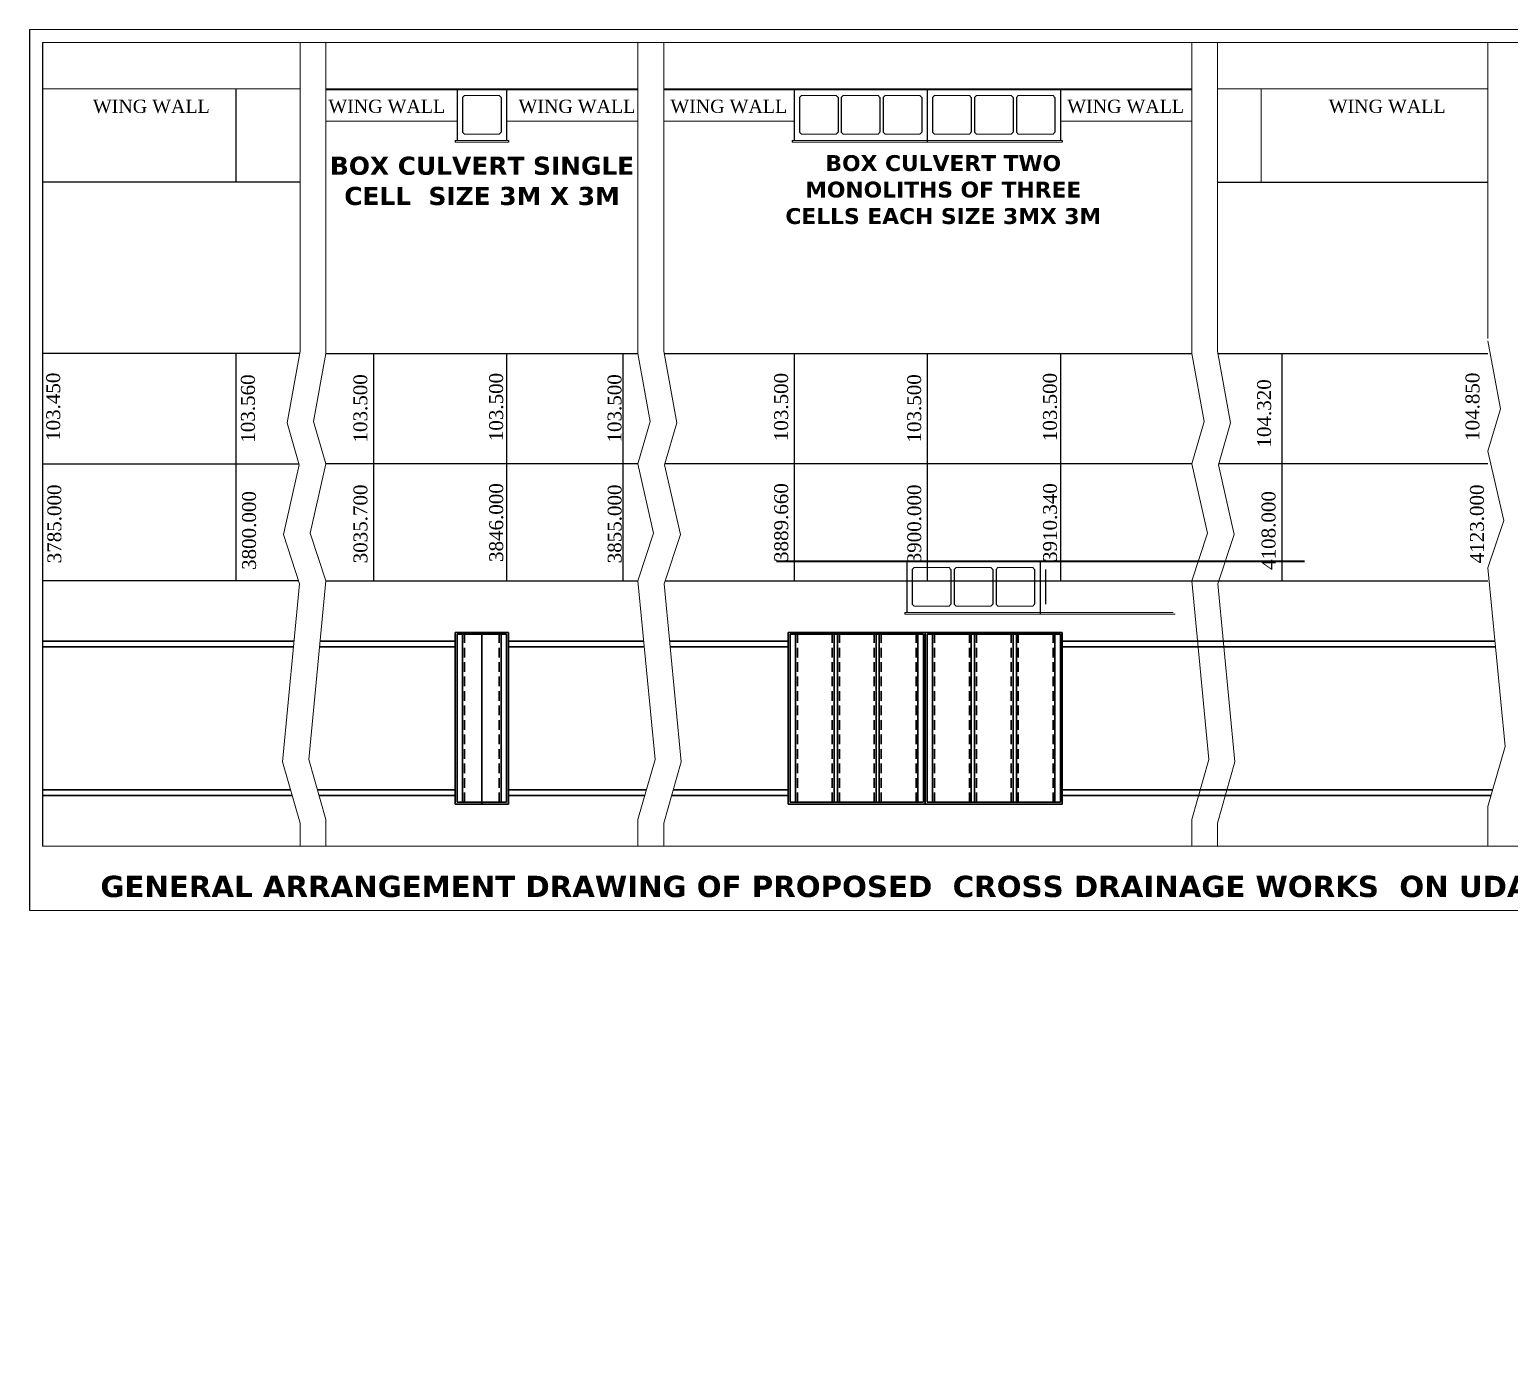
# Model space of a CAD drawing. Header units: millimetres. Extents: x -237855 to 12979, y -14991 to 144223.
# Drawn here: x -237855 to -122958, y -14991 to 87306 of the extents above; entities that cross this region are included whole.
import ezdxf

# ---------------------------------------------------------------- set-up
doc = ezdxf.new("R2010")
doc.units = ezdxf.units.MM
doc.header["$MEASUREMENT"] = 0
doc.linetypes.add('DASHED', pattern=[0.75, 0.5, -0.25])
for name, color, linetype, lineweight in [('EXISTING B WALL', 5, 'Continuous', 30), ('S PROJ', 172, 'Continuous', 0), ('S TEXT', 7, 'Continuous', 20), ('walls', 1, 'Continuous', 30)]:
    doc.layers.add(name, color=color, linetype=linetype, lineweight=lineweight)
doc.styles.add('arial', font='ARIAL.TTF')
doc.styles.get("Standard").update_dxf_attribs({"font": 'dutchb.ttf'})

msp = doc.modelspace()

# ---------------------------------------------------------------- linework, layer by layer
for p, q in [((-237855.47888, 87305.96496), (-237855.48166, 18922.04139)), ((-236855.47892, 86305.96496), (-236855.48145, 23922.04139)), ((-221855.47907, 82712.3498), (-221855.47936, 75462.35024)), ((-204660.47893, 82637.34661), (-204660.47897, 78707.34629)), ((-204240.47893, 82037.3466), (-204240.47896, 79337.3466)), ((-201240.47893, 82037.34657), (-201240.47896, 79337.34657)), ((-200820.47893, 82637.34657), (-200820.47897, 78707.34625)), ((-178500.47893, 82637.34667), (-178500.47897, 78707.34646)), ((-178080.47893, 82037.34667), (-178080.47896, 79337.34667)), ((-175080.47893, 82037.34661), (-175080.47896, 79337.34661)), ((-175080.47893, 82037.34657), (-175080.47896, 79337.34657)), ((-174830.47893, 82037.3466), (-174830.47896, 79337.3466)), ((-174830.47893, 82037.34657), (-174830.47896, 79337.34657)), ((-171830.47893, 82037.34657), (-171830.47896, 79337.34657)), ((-171580.47893, 82037.34657), (-171580.47896, 79337.34657)), ((-168580.47893, 82037.34657), (-168580.47896, 79337.34657)), ((-168160.47893, 82637.34667), (-168160.47897, 78557.34646)), ((-168160.47893, 82637.34657), (-168160.47897, 78557.34657)), ((-167740.47893, 82037.34667), (-167740.47896, 79337.34667)), ((-164740.47893, 82037.34661), (-164740.47896, 79337.34661)), ((-164740.47893, 82037.34657), (-164740.47896, 79337.34657)), ((-164490.47893, 82037.3466), (-164490.47896, 79337.3466)), ((-164490.47893, 82037.34657), (-164490.47896, 79337.34657)), ((-161490.47893, 82037.34657), (-161490.47896, 79337.34657)), ((-161240.47893, 82037.34657), (-161240.47896, 79337.34657)), ((-158240.47893, 82037.34657), (-158240.47896, 79337.34657)), ((-157820.47893, 82637.34657), (-157820.47897, 78707.34625)), ((-204810.47897, 78707.34629), (-204810.47897, 78557.3464)), ((-200670.47897, 78707.34625), (-200670.47897, 78557.34636)), ((-178650.47897, 78707.34646), (-178650.47897, 78557.34678)), ((-157670.47897, 78707.34625), (-157670.47897, 78557.34636)), ((-216855.47936, 75462.35006), (-236855.47936, 75462.35077)), ((-236805.6529, 75612.35077), (-236855.47935, 75612.35077)), ((-145620.47888, 75462.34703), (-124620.47888, 75462.34692)), ((-216888.18965, 62153.12367), (-236855.4799, 62153.12448)), ((-221855.4799, 62153.12387), (-221855.48062, 44519.12387)), ((-214860.47944, 62153.12063), (-190620.47887, 62153.12063)), ((-211160.47914, 62153.12063), (-211160.47931, 44519.12063)), ((-200820.47914, 62153.12063), (-200820.47931, 44519.12063)), ((-191799.79009, 62153.12063), (-191799.79026, 44519.12063)), ((-188587.76913, 62153.12063), (-147620.47887, 62153.12063)), ((-178500.47914, 62153.12063), (-178500.47931, 44519.12063)), ((-168160.47914, 62153.12063), (-168160.47931, 44519.12063)), ((-157820.47914, 62153.12063), (-157820.47931, 44519.12063)), ((-145587.76913, 62153.12063), (-124620.47888, 62153.12063)), ((-140620.47888, 62153.12063), (-140620.47888, 44519.12063)), ((-236855.48025, 53586.124), (-216938.53093, 53586.12339)), ((-190620.47881, 53586.12038), (-214860.47963, 53586.12062)), ((-147620.47881, 53586.12038), (-188537.42807, 53586.12079)), ((-124620.47888, 53586.12016), (-145537.42819, 53586.12038)), ((-169738.62621, 45996.2057), (-169738.62625, 42066.20549)), ((-159398.62621, 45996.2057), (-159398.62625, 41916.20549)), ((-159398.62621, 45996.2056), (-159398.62625, 41916.2056)), ((-169318.62622, 45396.20569), (-169318.62625, 42696.20569)), ((-166318.62622, 45396.20563), (-166318.62625, 42696.20563)), ((-166318.62622, 45396.2056), (-166318.62625, 42696.2056)), ((-166068.62622, 45396.20563), (-166068.62625, 42696.20563)), ((-166068.62622, 45396.2056), (-166068.62625, 42696.2056)), ((-163068.62622, 45396.2056), (-163068.62625, 42696.2056)), ((-162818.62622, 45396.2056), (-162818.62625, 42696.2056)), ((-159818.62622, 45396.2056), (-159818.62625, 42696.2056)), ((-158978.62622, 45396.20569), (-158978.62625, 42696.20569)), ((-216962.00292, 44519.12367), (-236855.48062, 44519.12448)), ((-214860.47984, 44519.12063), (-190620.47888, 44519.12063)), ((-188513.95657, 44519.12063), (-167620.47888, 44519.12063)), ((-176500.47931, 44519.12063), (-124620.47888, 44519.12063)), ((-169888.62625, 42066.20549), (-169888.62625, 41916.20581))]:
    msp.add_line(p, q)
at = {"layer": 'EXISTING B WALL'}
for p, q in [((-236855.48083, 39394.76236), (-217353.55133, 39394.76207)), ((-236855.48081, 39844.76236), (-217310.61066, 39844.76206)), ((-215349.46509, 39394.76203), (-204810.47939, 39394.76187)), ((-215306.52442, 39844.76203), (-204810.47938, 39844.76187)), ((-190131.49369, 39394.76184), (-200670.47939, 39394.76184)), ((-190174.43434, 39844.76184), (-200670.47938, 39844.76184)), ((-178950.47938, 39844.76184), (-188165.3493, 39844.76184)), ((-178950.47939, 39394.76184), (-188122.40864, 39394.76184)), ((-124036.07, 39394.76184), (-157670.47939, 39394.76184)), ((-124079.01066, 39844.76184), (-157670.47938, 39844.76184)), ((-236855.48129, 27844.76236), (-217463.19244, 27844.76207)), ((-236855.48128, 28294.76236), (-217591.1715, 28294.76207)), ((-215516.8614, 28294.76204), (-204810.47947, 28294.76187)), ((-215388.88233, 27844.76204), (-204810.47947, 27844.76187)), ((-189964.09754, 28294.76184), (-200670.47947, 28294.76184)), ((-190092.07662, 27844.76184), (-200670.47947, 27844.76184)), ((-178950.47944, 27844.76184), (-188012.76693, 27844.76184)), ((-178950.47944, 28294.76184), (-187884.78785, 28294.76184)), ((-124248.49549, 28294.76184), (-157670.47947, 28294.76184)), ((-124376.47457, 27844.76184), (-157670.47947, 27844.76184))]:
    msp.add_line(p, q, dxfattribs=at)
at = {"layer": 'S TEXT'}
for p, q in [((-237855.47888, 87305.96496), (-46620.47888, 87305.96496)), ((-236855.47892, 86305.96496), (-47620.47888, 86305.96496)), ((-216855.47989, 62333.24707), (-216855.47892, 86305.96496)), ((-214860.47939, 62153.12092), (-214860.4789, 86305.9652)), ((-190620.47888, 62153.12068), (-190620.47888, 86305.96496)), ((-188620.47888, 73797.58025), (-188620.47888, 86305.96496)), ((-188620.47888, 62333.24404), (-188620.47888, 86305.96496)), ((-147620.47888, 62153.12068), (-147620.47888, 86305.96496)), ((-145620.47888, 62333.24404), (-145620.47888, 86305.96496)), ((-124620.47888, 63333.24404), (-124620.47888, 86305.96496)), ((-216855.47907, 82712.3496), (-236855.47907, 82712.35041)), ((-204660.47893, 82712.34661), (-214860.47897, 82712.34682)), ((-204660.47893, 82637.34661), (-214860.47897, 82637.34682)), ((-207490.47893, 82712.34657), (-200820.47893, 82712.34657)), ((-207490.47893, 82637.34657), (-200820.47893, 82637.34657)), ((-197990.47893, 82712.34647), (-204660.47893, 82712.34661)), ((-197990.47893, 82637.34647), (-204660.47893, 82637.34661)), ((-204090.47893, 82187.3466), (-204240.47893, 82037.3466)), ((-201390.47893, 82187.34654), (-204090.47893, 82187.3466)), ((-204090.47893, 82187.34657), (-201390.47893, 82187.34657)), ((-201390.47893, 82187.34657), (-201240.47893, 82037.34657)), ((-200820.47893, 82712.34657), (-190620.47888, 82712.34657)), ((-200820.47893, 82637.34657), (-190620.47888, 82637.34657)), ((-188620.47888, 82712.34657), (-147620.47888, 82712.34657)), ((-188620.47888, 82712.34657), (-147620.47888, 82712.34657)), ((-188620.47888, 82637.34657), (-147620.47888, 82637.34657)), ((-177930.47893, 82187.34666), (-178080.47893, 82037.34667)), ((-175230.47893, 82187.34661), (-177930.47893, 82187.34666)), ((-175230.47893, 82187.34661), (-175080.47893, 82037.34661)), ((-175230.47893, 82187.34657), (-175080.47893, 82037.34657)), ((-174680.47893, 82187.3466), (-174830.47893, 82037.3466)), ((-174680.47893, 82187.34657), (-174830.47893, 82037.34657)), ((-171980.47893, 82187.34654), (-174680.47893, 82187.3466)), ((-174680.47893, 82187.34657), (-171980.47893, 82187.34657)), ((-171980.47893, 82187.34657), (-171830.47893, 82037.34657)), ((-171430.47893, 82187.34657), (-171580.47893, 82037.34657)), ((-171430.47893, 82187.34657), (-168730.47893, 82187.34657)), ((-168730.47893, 82187.34657), (-168580.47893, 82037.34657)), ((-167590.47893, 82187.34666), (-167740.47893, 82037.34667)), ((-164890.47893, 82187.34661), (-167590.47893, 82187.34666)), ((-164890.47893, 82187.34661), (-164740.47893, 82037.34661)), ((-164890.47893, 82187.34657), (-164740.47893, 82037.34657)), ((-164340.47893, 82187.3466), (-164490.47893, 82037.3466)), ((-164340.47893, 82187.34657), (-164490.47893, 82037.34657)), ((-161640.47893, 82187.34654), (-164340.47893, 82187.3466)), ((-164340.47893, 82187.34657), (-161640.47893, 82187.34657)), ((-161640.47893, 82187.34657), (-161490.47893, 82037.34657)), ((-161090.47893, 82187.34657), (-161240.47893, 82037.34657)), ((-161090.47893, 82187.34657), (-158390.47893, 82187.34657)), ((-158390.47893, 82187.34657), (-158240.47893, 82037.34657)), ((-145620.47888, 82712.34657), (-124620.47888, 82712.34657)), ((-142237.97912, 75462.34701), (-142237.97897, 82712.34657)), ((-124620.47888, 75462.34692), (-124620.47888, 82712.34657)), ((-214860.47902, 80187.34727), (-204660.47895, 80187.34727)), ((-204240.47896, 79337.3466), (-204090.47896, 79187.3466)), ((-201240.47896, 79337.34657), (-201390.47896, 79187.34657)), ((-190620.47888, 80187.34703), (-200820.47895, 80187.34723)), ((-178500.47895, 80187.34678), (-188620.47888, 80187.34699)), ((-178080.47896, 79337.34677), (-177930.47896, 79187.34677)), ((-178080.47896, 79337.34667), (-177930.47896, 79187.34666)), ((-175080.47896, 79337.34661), (-175230.47896, 79187.34661)), ((-175230.47896, 79187.34657), (-175080.47896, 79337.34657)), ((-174680.47896, 79187.3466), (-174830.47896, 79337.3466)), ((-174830.47896, 79337.34657), (-174680.47896, 79187.34657)), ((-171980.47896, 79187.34657), (-171830.47896, 79337.34657)), ((-171580.47896, 79337.34657), (-171430.47896, 79187.34657)), ((-168580.47896, 79337.34657), (-168730.47896, 79187.34657)), ((-167740.47896, 79337.34667), (-167590.47896, 79187.34666)), ((-164740.47896, 79337.34661), (-164890.47896, 79187.34661)), ((-164890.47896, 79187.34657), (-164740.47896, 79337.34657)), ((-164340.47896, 79187.3466), (-164490.47896, 79337.3466)), ((-164490.47896, 79337.34657), (-164340.47896, 79187.34657)), ((-161640.47896, 79187.34657), (-161490.47896, 79337.34657)), ((-161240.47896, 79337.34657), (-161090.47896, 79187.34657)), ((-158240.47896, 79337.34657), (-158390.47896, 79187.34657)), ((-157820.47895, 80187.34657), (-147620.47888, 80187.34657)), ((-204810.47897, 78707.34629), (-202740.47897, 78707.34629)), ((-204810.47897, 78557.3464), (-202740.47897, 78557.3464)), ((-202740.47897, 78707.34646), (-204660.479, 78707.3465)), ((-201390.47896, 79187.34654), (-204090.47896, 79187.3466)), ((-204090.47896, 79187.34657), (-201390.47896, 79187.34657)), ((-202740.47897, 78707.34646), (-200820.47893, 78707.34646)), ((-200670.47897, 78707.34625), (-202740.47897, 78707.34629)), ((-200670.47897, 78557.34636), (-202740.47897, 78557.3464)), ((-178650.47897, 78707.34646), (-157820.47893, 78707.34646)), ((-157670.47897, 78557.34636), (-178650.47897, 78557.34678)), ((-157670.47897, 78707.34625), (-178500.479, 78707.34667)), ((-175230.47896, 79187.34661), (-177930.47896, 79187.34666)), ((-171980.47896, 79187.34654), (-174680.47896, 79187.3466)), ((-174680.47896, 79187.34657), (-171980.47896, 79187.34657)), ((-171430.47896, 79187.34657), (-168730.47896, 79187.34657)), ((-164890.47896, 79187.34661), (-167590.47896, 79187.34666)), ((-161640.47896, 79187.34654), (-164340.47896, 79187.3466)), ((-164340.47896, 79187.34657), (-161640.47896, 79187.34657)), ((-161090.47896, 79187.34657), (-158390.47896, 79187.34657)), ((-216855.47989, 62333.24707), (-217865.67169, 56770.40521)), ((-214860.47939, 62153.12092), (-215818.62428, 56876.88614)), ((-190620.47888, 62153.12068), (-189662.3341, 56876.88587)), ((-188620.47888, 62333.24404), (-187610.28731, 56770.40214)), ((-147620.47888, 62153.12068), (-146662.3341, 56876.88587)), ((-145620.47888, 62333.24404), (-144610.28731, 56770.40214)), ((-124620.47888, 63153.12068), (-123662.3341, 57876.88587)), ((-123662.3341, 57876.88587), (-124620.47888, 54586.12068)), ((-217865.67169, 56770.40521), (-216920.37637, 53523.77123)), ((-215818.62428, 56876.88614), (-214860.47956, 53586.12092)), ((-189662.3341, 56876.88587), (-190620.47888, 53586.12068)), ((-187610.28731, 56770.40214), (-188555.58276, 53523.7682)), ((-146662.3341, 56876.88587), (-147620.47888, 53586.12068)), ((-144610.28731, 56770.40214), (-145555.58276, 53523.7682)), ((-124620.47888, 54586.12068), (-123400.91046, 49207.01751)), ((-216920.37637, 53523.77123), (-218148.48918, 48106.98267)), ((-214860.47956, 53586.12092), (-216080.04809, 48207.01778)), ((-190620.47888, 53586.12068), (-189400.91046, 48207.01751)), ((-188555.58276, 53523.7682), (-187327.47017, 48106.97958)), ((-147620.47888, 53586.12068), (-146400.91046, 48207.01751)), ((-145555.58276, 53523.7682), (-144327.47017, 48106.97958)), ((-123400.91046, 49207.01751), (-124620.47888, 45519.12068)), ((-218148.48918, 48106.98267), (-216886.38548, 44290.46132)), ((-216080.04809, 48207.01778), (-214860.47975, 44519.12092)), ((-189400.91046, 48207.01751), (-190620.47888, 44519.12068)), ((-187327.47017, 48106.97958), (-188589.57403, 44290.45829)), ((-146400.91046, 48207.01751), (-147620.47888, 44519.12068)), ((-144327.47017, 48106.97958), (-145589.57403, 44290.45829)), ((-179858.62616, 46071.2056), (-138858.62616, 46071.2056)), ((-179858.62616, 45996.2056), (-138858.62616, 45996.2056)), ((-169168.62622, 45546.20569), (-169318.62622, 45396.20569)), ((-166468.62622, 45546.20564), (-169168.62622, 45546.20569)), ((-166468.62622, 45546.20564), (-166318.62622, 45396.20563)), ((-166468.62622, 45546.2056), (-166318.62622, 45396.2056)), ((-165918.62622, 45546.20562), (-166068.62622, 45396.20563)), ((-165918.62622, 45546.2056), (-166068.62622, 45396.2056)), ((-163218.62622, 45546.20557), (-165918.62622, 45546.20562)), ((-165918.62622, 45546.2056), (-163218.62622, 45546.2056)), ((-163218.62622, 45546.2056), (-163068.62622, 45396.2056)), ((-162668.62622, 45546.2056), (-162818.62622, 45396.2056)), ((-162668.62622, 45546.2056), (-159968.62622, 45546.2056)), ((-159968.62622, 45546.2056), (-159818.62622, 45396.2056)), ((-124620.47888, 45519.12068), (-123296.34198, 31642.72379)), ((-216886.38548, 44290.46132), (-218206.34587, 30457.8384)), ((-214860.47982, 44519.12086), (-216184.61693, 30642.72399)), ((-190620.47888, 44519.12068), (-189296.34198, 30642.72379)), ((-188589.57403, 44290.45829), (-187269.61419, 30457.83531)), ((-147620.47888, 44519.12068), (-146296.34198, 30642.72379)), ((-145589.57403, 44290.45829), (-144269.61419, 30457.83531)), ((-169318.62625, 42696.2058), (-169168.62625, 42546.2058)), ((-169318.62625, 42696.20569), (-169168.62625, 42546.20569)), ((-166468.62625, 42546.20564), (-169168.62625, 42546.20569)), ((-166318.62625, 42696.20563), (-166468.62625, 42546.20564)), ((-166468.62625, 42546.2056), (-166318.62625, 42696.2056)), ((-165918.62625, 42546.20562), (-166068.62625, 42696.20563)), ((-166068.62625, 42696.2056), (-165918.62625, 42546.2056)), ((-163218.62625, 42546.20557), (-165918.62625, 42546.20562)), ((-165918.62625, 42546.2056), (-163218.62625, 42546.2056)), ((-163218.62625, 42546.2056), (-163068.62625, 42696.2056)), ((-162818.62625, 42696.2056), (-162668.62625, 42546.2056)), ((-162668.62625, 42546.2056), (-159968.62625, 42546.2056)), ((-159818.62625, 42696.2056), (-159968.62625, 42546.2056)), ((-169888.62625, 42066.20549), (-149058.62622, 42066.20549)), ((-148908.62625, 41916.20538), (-169888.62625, 41916.20581)), ((-123296.34198, 31642.72379), (-124620.47888, 26986.79394)), ((-218206.34587, 30457.8384), (-216855.48138, 25707.92826)), ((-216184.61693, 30642.72406), (-214860.48012, 25986.79418)), ((-216184.61693, 30642.72399), (-214860.4801, 25986.79412)), ((-189296.34198, 30642.72379), (-190620.47888, 25986.79394)), ((-187269.61419, 30457.83531), (-188620.47888, 25707.92523)), ((-146296.34198, 30642.72379), (-147620.47888, 25986.79394)), ((-144269.61419, 30457.83531), (-145620.47888, 25707.92523)), ((-124620.47888, 23922.04139), (-124620.47888, 26986.79394)), ((-216855.48145, 23922.04139), (-216855.48138, 25707.92826)), ((-214860.48017, 23922.04139), (-214860.48012, 25986.79418)), ((-190620.47888, 23922.04139), (-190620.47888, 25986.79394)), ((-188620.47888, 23922.04139), (-188620.47888, 25707.92523)), ((-147620.47888, 23922.04139), (-147620.47888, 25986.79394)), ((-145620.47888, 23922.04139), (-145620.47888, 25707.92523)), ((-47620.47888, 23922.04139), (-236855.48145, 23922.04139)), ((-46620.47888, 18922.04139), (-237855.48166, 18922.04139))]:
    msp.add_line(p, q, dxfattribs=at)
at = {"layer": 'walls', "linetype": 'ByBlock', "ltscale": 1500}
for p, q in [((-204810.47948, 27176.25147), (-204810.47938, 40513.27197)), ((-204240.47948, 27326.25147), (-204240.47938, 40363.27197)), ((-202740.47948, 27176.25146), (-202740.47938, 40513.27196)), ((-202740.47948, 27176.25146), (-202740.47938, 40513.27196)), ((-201240.47948, 27326.25144), (-201240.47938, 40363.27194)), ((-200670.47948, 27176.25144), (-200670.47938, 40513.27194)), ((-178950.47948, 27176.2516), (-178950.47938, 40513.2721)), ((-178380.47948, 27326.2516), (-178380.47938, 40363.2721)), ((-175380.47948, 27326.25157), (-175380.47938, 40363.27207)), ((-175130.47948, 27326.25159), (-175130.47938, 40363.27209)), ((-175130.47948, 27326.25157), (-175130.47938, 40363.27207)), ((-172130.47948, 27326.25155), (-172130.47938, 40363.27205)), ((-171880.47948, 27326.25155), (-171880.47938, 40363.27205)), ((-168880.47948, 27326.25153), (-168880.47938, 40363.27202)), ((-168310.47948, 27176.25152), (-168310.47938, 40513.27202)), ((-168310.47948, 27176.25152), (-168310.47938, 40513.27202)), ((-167740.47948, 27326.25152), (-167740.47938, 40363.27201)), ((-164740.47948, 27326.25149), (-164740.47938, 40363.27199)), ((-164490.47948, 27326.25151), (-164490.47938, 40363.27201)), ((-164490.47948, 27326.25149), (-164490.47938, 40363.27199)), ((-161490.47948, 27326.25147), (-161490.47938, 40363.27197)), ((-161240.47948, 27326.25147), (-161240.47938, 40363.27197)), ((-158240.47948, 27326.25144), (-158240.47938, 40363.27194)), ((-157670.47948, 27176.25144), (-157670.47938, 40513.27194))]:
    msp.add_line(p, q, dxfattribs=at)
at = {"layer": 'walls'}
for p, q in [((-204810.47938, 40513.27197), (-202740.47938, 40513.27196)), ((-204660.4794, 40363.27197), (-204660.47947, 27326.25147)), ((-202710.47936, 40513.27196), (-204660.4794, 40513.27197)), ((-202710.4794, 40513.27193), (-204660.4794, 40513.27194)), ((-204660.4794, 40513.27194), (-202710.4794, 40513.27193)), ((-204660.4794, 40363.27197), (-202740.47938, 40363.27196)), ((-204660.4794, 40363.27194), (-202860.4794, 40363.27194)), ((-202770.47939, 40513.27196), (-200820.47935, 40513.27194)), ((-202770.47935, 40513.27194), (-200820.47935, 40513.27192)), ((-200820.47935, 40513.27192), (-202770.47935, 40513.27194)), ((-200670.47938, 40513.27194), (-202740.47938, 40513.27196)), ((-200820.47936, 40363.27194), (-202740.47938, 40363.27196)), ((-200820.47936, 40363.27192), (-202620.47935, 40363.27193)), ((-200820.47936, 40363.27194), (-200820.47949, 27326.25144)), ((-178950.47938, 40513.2721), (-172130.47938, 40513.27206)), ((-178800.4794, 40363.2721), (-178800.47947, 27326.2516)), ((-176850.47936, 40513.27209), (-178800.4794, 40513.2721)), ((-176850.4794, 40513.27207), (-178800.4794, 40513.27208)), ((-178800.4794, 40513.27208), (-176850.4794, 40513.27207)), ((-178800.4794, 40363.2721), (-172130.47938, 40363.27206)), ((-178800.4794, 40363.27208), (-177000.4794, 40363.27207)), ((-168310.47938, 40513.27202), (-175130.47938, 40513.27209)), ((-168460.47936, 40363.27202), (-175130.47938, 40363.27209)), ((-170410.47939, 40513.27204), (-168460.47935, 40513.27202)), ((-170410.47935, 40513.27202), (-168460.47935, 40513.272)), ((-168460.47935, 40513.272), (-170410.47935, 40513.27202)), ((-168460.47936, 40363.272), (-170260.47935, 40363.27201)), ((-168460.47936, 40363.27202), (-168460.47949, 27326.25152)), ((-168310.47938, 40513.27202), (-161490.47938, 40513.27198)), ((-168160.4794, 40363.27202), (-168160.47947, 27326.25152)), ((-166210.47936, 40513.27201), (-168160.4794, 40513.27202)), ((-166210.4794, 40513.27198), (-168160.4794, 40513.27199)), ((-168160.4794, 40513.27199), (-166210.4794, 40513.27198)), ((-168160.4794, 40363.27202), (-161490.47938, 40363.27198)), ((-168160.4794, 40363.27199), (-166360.4794, 40363.27198)), ((-157670.47938, 40513.27194), (-164490.47938, 40513.27201)), ((-157820.47936, 40363.27194), (-164490.47938, 40363.27201)), ((-159770.47939, 40513.27196), (-157820.47935, 40513.27194)), ((-159770.47935, 40513.27194), (-157820.47935, 40513.27192)), ((-157820.47935, 40513.27192), (-159770.47935, 40513.27194)), ((-157820.47936, 40363.27192), (-159620.47935, 40363.27193)), ((-157820.47936, 40363.27194), (-157820.47949, 27326.25144)), ((-204810.47948, 27176.25147), (-202740.47948, 27176.25146)), ((-204660.47945, 27326.25149), (-202860.47947, 27326.25148)), ((-204660.47945, 27326.25147), (-202740.47948, 27326.25146)), ((-202710.47947, 27176.25148), (-204660.47945, 27176.25149)), ((-204660.47945, 27176.25149), (-202710.47947, 27176.25148)), ((-202710.47943, 27176.25146), (-204660.47945, 27176.25147)), ((-202770.47953, 27176.25146), (-200820.47951, 27176.25144)), ((-202770.47949, 27176.25148), (-200820.47951, 27176.25146)), ((-200820.47951, 27176.25146), (-202770.47949, 27176.25148)), ((-200820.47951, 27326.25144), (-202740.47948, 27326.25146)), ((-200670.47948, 27176.25144), (-202740.47948, 27176.25146)), ((-200820.47951, 27326.25146), (-202620.47949, 27326.25148)), ((-178950.47948, 27176.2516), (-172130.47948, 27176.25157)), ((-178800.47945, 27326.25162), (-177000.47947, 27326.25161)), ((-178800.47945, 27326.2516), (-172130.47948, 27326.25157)), ((-176850.47947, 27176.25161), (-178800.47945, 27176.25162)), ((-178800.47945, 27176.25162), (-176850.47947, 27176.25161)), ((-176850.47943, 27176.25159), (-178800.47945, 27176.2516)), ((-168460.47951, 27326.25152), (-175130.47948, 27326.25159)), ((-168310.47948, 27176.25152), (-175130.47948, 27176.25159)), ((-170410.47953, 27176.25154), (-168460.47951, 27176.25152)), ((-170410.47949, 27176.25156), (-168460.47951, 27176.25154)), ((-168460.47951, 27176.25154), (-170410.47949, 27176.25156)), ((-168460.47951, 27326.25154), (-170260.47949, 27326.25156)), ((-168310.47948, 27176.25152), (-161490.47948, 27176.25149)), ((-168160.47945, 27326.25154), (-166360.47947, 27326.25153)), ((-168160.47945, 27326.25152), (-161490.47948, 27326.25149)), ((-166210.47947, 27176.25153), (-168160.47945, 27176.25154)), ((-168160.47945, 27176.25154), (-166210.47947, 27176.25153)), ((-166210.47943, 27176.25151), (-168160.47945, 27176.25152)), ((-157820.47951, 27326.25144), (-164490.47948, 27326.25151)), ((-157670.47948, 27176.25144), (-164490.47948, 27176.25151)), ((-159770.47953, 27176.25146), (-157820.47951, 27176.25144)), ((-159770.47949, 27176.25148), (-157820.47951, 27176.25146)), ((-157820.47951, 27176.25146), (-159770.47949, 27176.25148)), ((-157820.47951, 27326.25146), (-159620.47949, 27326.25148))]:
    msp.add_line(p, q, dxfattribs=at)
at = {"layer": 'walls', "ltscale": 1500}
for p, q in [((-204660.47943, 33844.76172), (-204660.47938, 40363.27197)), ((-200820.47943, 33844.76169), (-200820.47938, 40363.27194)), ((-178800.47943, 33844.76185), (-178800.47938, 40363.2721)), ((-168460.47943, 33844.76177), (-168460.47938, 40363.27202)), ((-168160.47943, 33844.76177), (-168160.47938, 40363.27202)), ((-157820.47943, 33844.76169), (-157820.47938, 40363.27194)), ((-204810.47943, 33844.76172), (-204810.47945, 27176.25147)), ((-204660.47943, 33844.76172), (-204660.47945, 27326.25147)), ((-200820.47943, 33844.76169), (-200820.47951, 27326.25144)), ((-200670.47943, 33844.76169), (-200670.47951, 27176.25144)), ((-178950.47943, 33844.76185), (-178950.47945, 27176.2516)), ((-178800.47943, 33844.76185), (-178800.47945, 27326.2516)), ((-168460.47943, 33844.76177), (-168460.47951, 27326.25152)), ((-168310.47943, 33844.76177), (-168310.47951, 27176.25152)), ((-168310.47943, 33844.76177), (-168310.47945, 27176.25152)), ((-168160.47943, 33844.76177), (-168160.47945, 27326.25152)), ((-157820.47943, 33844.76169), (-157820.47951, 27326.25144)), ((-157670.47943, 33844.76169), (-157670.47951, 27176.25144))]:
    msp.add_line(p, q, dxfattribs=at)
at = {"layer": 'walls', "linetype": 'DASHED', "ltscale": 1500}
for p, q in [((-204090.47948, 27326.25147), (-204090.47938, 40363.27196)), ((-201390.47948, 27326.25145), (-201390.47938, 40363.27194)), ((-178230.47948, 27326.2516), (-178230.47938, 40363.27209)), ((-175530.47948, 27326.25158), (-175530.47938, 40363.27207)), ((-174980.47948, 27326.25157), (-174980.47938, 40363.27207)), ((-172280.47948, 27326.25155), (-172280.47938, 40363.27205)), ((-171730.47948, 27326.25155), (-171730.47938, 40363.27204)), ((-169030.47948, 27326.25153), (-169030.47938, 40363.27202)), ((-167590.47948, 27326.25152), (-167590.47938, 40363.27201)), ((-164890.47948, 27326.2515), (-164890.47938, 40363.27199)), ((-164340.47948, 27326.25149), (-164340.47938, 40363.27199)), ((-161640.47948, 27326.25147), (-161640.47938, 40363.27197)), ((-161090.47948, 27326.25147), (-161090.47938, 40363.27196)), ((-158390.47948, 27326.25145), (-158390.47938, 40363.27194))]:
    msp.add_line(p, q, dxfattribs=at)

# ---------------------------------------------------------------- texts
for s, rotation, p in [('103.450', 89.9999982554, (-235482.14859, 55376.71485)), ('103.560', 89.9999982554, (-220365.03839, 55238.15418)), ('103.500', 89.9999994185, (-211635.17942, 55253.00363)), ('103.500', 89.9999994185, (-201095.17455, 55357.24749)), ('103.500', 89.9999994185, (-191898.55479, 55253.00363)), ('103.500', 89.9999994185, (-178966.47151, 55357.24706)), ('103.500', 89.9999994185, (-168635.17942, 55253.00363)), ('103.500', 89.9999994185, (-158095.17455, 55357.24749)), ('104.320', 89.9999994185, (-141465.29185, 54863.07868)), ('104.850', 89.9999994185, (-125285.22068, 55376.71107)), ('3785.000', 89.9999982554, (-235394.51936, 45876.71486)), ('3035.700', 89.9999994185, (-211626.73805, 45875.19352)), ('3846.000', 89.9999994185, (-201086.73318, 45979.43737)), ('3855.000', 89.9999994185, (-191890.11342, 45875.19352)), ('3889.660', 89.9999994185, (-178958.03014, 45979.43695)), ('3900.000', 89.9999994185, (-168626.73805, 45875.19352)), ('3910.340', 89.9999994185, (-158086.73318, 45979.43737)), ('4123.000', 89.9999994185, (-124938.47913, 45876.71106)), ('3800.000', 89.9999982554, (-220277.40917, 45363.08185)), ('4108.000', 89.9999994185, (-141118.5503, 45363.07868))]:
    msp.add_text(s, height=1080, rotation=rotation).set_placement(p)
at = {"insert": (-242641.25026, 21622.80341), "char_height": 1756, "width": 14566778, "attachment_point": 1}
msp.add_mtext('{\\fVerdana|b1|i0|c0|p34;\\H0.9431x;             GENERAL ARRANGEMENT DRAWING OF PROPOSED  CROSS DRAINAGE WORKS  ON UDAIPUR SISARAMA ROAD FROM KM 3/785  TO KM 4/123 \\fVerdana|b0|i0|c0|p34;}', dxfattribs=at)
at = {"layer": 'S PROJ', "char_height": 0.35, "style": 'arial'}
for insert, attachment_point in [((-135143.44494, -14986.33591), 9), ((-135108.66696, -14986.8104), 9), ((-135102.53808, -14988.06393), 1)]:
    msp.add_mtext('\\A1;', dxfattribs=dict(at, insert=insert, attachment_point=attachment_point))
at = {"layer": 'S TEXT'}
for s, insert, char_height, width, attachment_point in [('WING WALL', (-232939.55487, 81865.32977), 1025.15625, 380675.110215, 1), ('WING WALL', (-214658.72858, 81865.32977), 1025.15625, 380675.110215, 1), ('WING WALL', (-157288.40875, 81865.32931), 1025.15625, 380675.110215, 1), ('WING WALL', (-136985.599, 81865.32931), 1025.15625, 380675.110215, 1), ('{\\fVerdana|b1|i0|c0|p34;BOX CULVERT SINGLE CELL  SIZE 3M X 3M}', (-202726.49, 75551.87208), 1407, 26000, 5), ('{\\fVerdana|b1|i0|c0|p34;\\H0.9182x;BOX CULVERT TWO MONOLITHS OF THREE CELLS EACH SIZE 3MX 3M}', (-166916.36477, 74876.93881), 1344, 26000, 5)]:
    msp.add_mtext(s, dxfattribs=dict(at, insert=insert, char_height=char_height, width=width, attachment_point=attachment_point))
at = {"layer": 'S TEXT', "char_height": 1025.15625, "width": 380675.110215, "attachment_point": 3, "rotation": 359.9999988369}
for insert in [(-190822.22929, 81865.32953), (-179032.54912, 81865.32953)]:
    msp.add_mtext('WING WALL', dxfattribs=dict(at, insert=insert))
at = {"layer": 'S TEXT', "char_height": 0.2, "style": 'arial'}
for insert, width, attachment_point in [((-135064.85451, -14725.27395), 0.0330301, 9), ((-135064.84068, -14726.34687), 0.0330301, 9), ((-135064.82892, -14727.38203), 0.0330301, 9), ((-135064.79943, -14730.41194), 0.0330301, 9), ((-135064.79435, -14730.87909), 0.0330301, 9), ((-135064.74333, -14728.56537), 0.0330301, 9), ((-135053.43699, -14723.45662), 0.0330301, 1), ((-135047.85505, -14723.40132), 4.0171225, 1)]:
    msp.add_mtext('\\A1;', dxfattribs=dict(at, insert=insert, width=width, attachment_point=attachment_point))
at = {"layer": 'S TEXT', "char_height": 0.35, "style": 'arial'}
for insert, attachment_point in [((-135144.23032, -14985.40744), 9), ((-135122.73915, -14990.64367), 1)]:
    msp.add_mtext('\\A1;', dxfattribs=dict(at, insert=insert, attachment_point=attachment_point))

doc.saveas('drawing.dxf')
